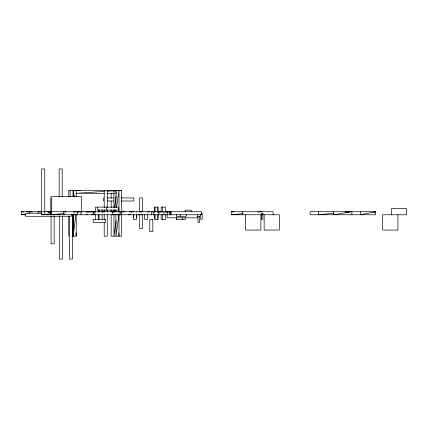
<?xml version="1.0" encoding="UTF-8"?>
<svg xmlns="http://www.w3.org/2000/svg" width="428" height="428" viewBox="0 0 428 428"><rect width="100%" height="100%" fill="white"/><g stroke="black" fill="none" stroke-linecap="round" stroke-linejoin="round"><path stroke-width="0.64" d="M64.286 213.433L50.996 214.765L50.996 211.705M73.183 236.16L73.183 214.899L73.151 236.16L75.879 214.353M113.96 211.705L114.239 209.763M114.608 207.168L116.181 196.147M116.587 207.168L118.995 190.31L118.995 212.24M116.181 220.602L113.96 236.16L113.96 214.765M118.995 214.765L115.94 236.16L115.94 214.765M374.414 212.117L375.597 211.705L375.597 214.765L310.091 214.765L310.091 211.705L375.597 211.705L373.676 212.144M375.597 211.705L360.312 214.765L360.312 211.705M347.161 212.058L349.066 211.705L345.08 212.106M346.429 212.09L349.066 211.705M131.198 212.079L133.787 211.705M147.082 212.079L149.672 211.705M159.441 212.079L161.388 211.801M44.763 214.765L44.763 168.916L41.709 168.916L41.709 214.765L201.593 214.765L201.593 211.705L21.4 211.705L21.4 214.765L26.049 214.3M47.979 212.106L51.301 211.774M41.709 214.765L51.012 213.834M46.962 214.765L48.294 214.631M77.58 212.106L81.566 211.705M52.446 214.765L53.778 214.631M81.684 211.839L83.016 211.705M59.134 214.765L60.46 214.631M85.712 212.106L89.703 211.705M64.981 214.631L63.654 214.765L63.654 211.705L66.249 212.079M90.233 212.106L94.219 211.705M74.59 214.765L75.917 214.631M101.832 212.042L105.154 211.705M86.119 214.765L87.451 214.631M112.703 212.106L116.689 211.705M91.239 214.765L92.571 214.631M118.486 212.042L121.809 211.705M95.872 214.631L94.112 214.765L94.107 211.705L95.407 211.892M120.691 212.106L125.11 211.705M121.033 213.898L112.393 214.765L112.393 211.705M138.972 212.106L142.957 211.705M128.277 214.765L129.604 214.631M157.515 211.839L158.847 211.705M129.229 214.765L130.556 214.631M157.804 211.908L159.794 211.705M138.196 214.765L139.523 214.631M165.438 212.042L168.76 211.705M140.635 214.765L141.968 214.631M167.22 212.106L171.205 211.705M273.107 214.765L273.107 211.705L231.248 211.705L231.248 214.765L243.206 213.567M257.827 212.106L261.813 211.705M333.781 213.235L318.496 214.765L318.496 211.705M104.373 191.418L75.799 193.322L104.373 193.365M107.032 191.241L114.34 190.754M115.672 190.663L120.985 190.31M107.032 193.365L114.34 193.365M107.246 197.95L113.891 197.95M121.204 197.95L133.83 197.95L133.83 201.01L121.204 201.01M107.246 201.01L113.891 201.01M41.516 213.235L25.568 213.235L25.568 216.295L71.417 216.295L71.417 214.46M201.165 213.235L202.187 213.235L202.187 219.35L200.657 219.35L200.657 214.46M21.4 214.765L26.081 214.765M231.248 214.765L279.43 214.765L279.43 230.05L264.151 230.05L264.151 214.765M71.958 236.16L76.211 236.16L76.211 214.353M75.135 190.31L80.453 190.663M231.248 211.705L233.838 212.079M129.229 211.705L131.824 212.079M94.54 211.705L95.84 211.892M91.239 211.705L93.834 212.079M86.119 211.705L88.714 212.079M74.59 211.705L77.179 212.079M48.728 211.705L51.323 212.079M48.07 211.705L50.659 212.079M47.337 211.705L49.926 212.079M46.962 211.705L49.557 212.079M40.655 212.079L38.06 211.705L38.06 213.54M32.293 212.079L29.698 211.705L29.698 213.54M26.359 211.705L28.954 212.079M21.4 211.705L23.995 212.079M74.242 196.859L73.151 190.31L73.151 196.955L73.183 190.31L74.076 196.794M116.207 194.296L115.94 190.31L115.94 207.698M118.775 232.837L118.995 236.16L118.995 214.353M114.046 191.637L113.96 190.31L113.96 207.698M75.986 232.837L76.211 236.16M397.944 214.765L397.944 230.05L382.659 230.05L382.659 214.765L406.6 214.765L406.6 208.65L391.315 208.65L391.315 214.765M351.912 214.765L351.912 211.705L333.567 214.765L333.567 211.705M260.877 214.765L260.877 230.05L245.597 230.05L245.597 214.765M242.537 211.705L242.537 214.765M197.693 214.765L197.693 217.82L167.123 217.82L167.123 211.705M191.257 211.705L191.257 210.18L185.142 210.18L185.142 211.705M186.314 214.765L186.314 216.295L176.293 216.295L176.293 214.46M185.463 217.82L185.463 219.35L176.293 219.35L176.293 217.82M182.713 217.82L182.713 219.35M180.199 214.765L180.199 216.295M176.604 217.82L176.604 219.35M171.029 211.705L171.029 214.765M170.093 211.705L170.093 214.765M169.857 211.705L169.857 214.765M165.561 212.272L165.561 207.12L161.174 207.12L161.174 212.272M165.561 214.845L165.561 219.35L161.174 219.35L161.174 214.845M163.929 211.705L163.929 214.765M162.506 207.12L162.506 212.272M162.506 214.845L162.506 219.35M158.938 211.705L158.938 214.765M158.034 212.272L158.034 207.12L154.759 207.12L154.759 212.272M158.034 214.845L158.034 219.35L154.759 219.35L154.759 214.845M157.82 207.12L157.82 212.272M157.82 214.845L157.82 219.35M154.973 207.12L154.973 212.272M154.973 214.845L154.973 219.35M153.77 211.705L153.77 214.765M152.732 211.705L152.732 212.32M151.715 211.705L151.715 214.765M147.655 214.46L147.655 219.35L144.6 219.35L144.6 214.46M142.524 211.908L142.524 197.95L139.469 197.95L139.469 211.908M142.524 214.567L142.524 228.52L139.469 228.52L139.469 214.567M136.848 211.705L136.848 212.32M136.746 214.765L136.746 217.82M136.43 214.46L136.43 219.35L133.376 219.35L133.376 214.46M133.691 214.765L133.691 217.82M121.686 212.24L121.686 190.31L68.731 190.31L68.731 196.955M121.686 214.765L121.686 236.16L111.168 236.16L111.168 214.765M121.145 211.705L121.145 214.765M118.754 208.65L118.754 211.705M115.694 209.875L115.694 211.705M113.96 209.704L113.96 212.24M111.168 192.969L111.168 198.335M111.168 200.941L111.168 207.698M111.168 209.704L111.168 212.24M107.273 190.31L107.273 207.698M107.273 209.704L107.273 212.24M107.273 214.765L107.273 236.16L104.218 236.16L104.218 222.121M106.331 207.12L106.331 210.18M104.218 190.31L104.218 207.698M104.218 209.704L104.218 212.24M104.218 214.765L104.218 219.548M103.26 197.95L103.26 201.01M102.089 209.699L102.089 212.272M102.089 214.845L102.089 219.35M99.034 209.699L99.034 212.272M99.034 214.845L99.034 219.35M98.403 209.699L98.403 212.272M98.403 214.845L98.403 219.35M97.445 207.12L97.445 210.18L118.556 210.18L118.556 207.12L95.342 207.12L95.342 212.272M95.342 214.845L95.342 219.35M93.689 211.705L93.689 214.765M81.566 212.144L81.566 196.425L50.996 196.425L50.996 214.765M80.956 211.705L80.956 214.765M77.639 211.705L77.639 214.765M76.211 190.31L76.211 196.998M73.948 211.705L73.948 214.765M72.519 214.567L72.519 259.084L69.464 259.084L69.464 215.894M70.122 190.31L70.122 196.955M68.731 216.226L68.731 236.16M62.515 215.894L62.515 259.084L59.46 259.084L59.46 215.894M62.188 196.821L62.188 168.916L59.134 168.916L59.134 196.821M54.153 215.894L54.153 243.805L51.093 243.805L51.093 215.894M51.093 197.95L51.093 211.908M262.867 213.235L261.342 213.235L261.342 219.35L262.867 219.35L262.867 213.235M199.528 216.295L197.998 216.295L197.998 222.405L199.528 222.405L199.528 216.295M105.411 219.35L93.181 219.35L93.181 222.405L105.411 222.405L105.411 219.35M152.823 219.35L149.763 219.35L149.763 231.575L152.823 231.575L152.823 219.35"/></g></svg>
